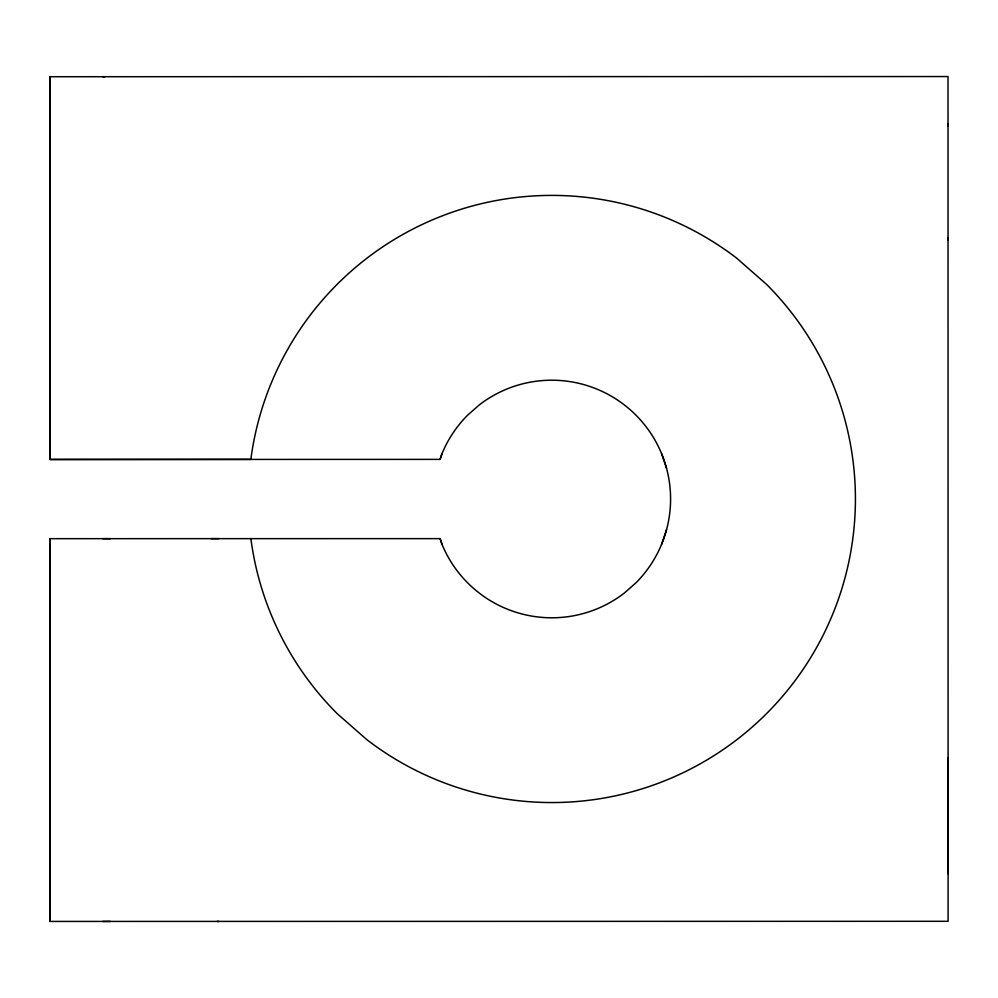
<?xml version="1.0" encoding="UTF-8"?>
<svg xmlns="http://www.w3.org/2000/svg" width="998" height="998" viewBox="0 0 998 998"><rect width="100%" height="100%" fill="white"/><g stroke="black" fill="none" stroke-linecap="round" stroke-linejoin="round"><path stroke-width="1.5" d="M49.912 240.393L49.912 238.41M49.912 126.222L49.912 124.239M50.087 873.924L50.087 830.885M50.075 757.781L50.075 786.811M948.088 871.778L948.088 873.761L948.063 757.607L948.063 759.59M440.068 459.379L442.039 453.554A118.787 118.787 0 0 1 467.788 415.006L479.464 404.764A118.787 118.787 0 0 1 641.103 420.669A118.787 118.787 0 0 1 635.801 582.982L624.112 593.236A118.787 118.787 0 0 1 442.052 544.471L440.068 538.633L50 538.671L50.062 921.428L948.1 921.304L948.013 76.547L49.9 76.721L49.987 459.479L440.056 459.379L442.039 453.554M661.549 544.446L666.539 529.726M49.9 76.721L50 459.467L250.847 459.379A303.579 303.579 0 0 1 736.624 258.12L766.476 284.293A303.579 303.579 0 0 1 780.099 699.124A303.579 303.579 0 0 1 367.064 739.842L337.199 713.657A303.579 303.579 0 0 1 250.86 538.633M102.707 76.721L104.69 76.721M102.806 538.671L110.591 538.671M211.177 538.646L218.961 538.646M102.869 921.453L110.653 921.441M217.053 921.428L219.024 921.428M661.537 453.529L666.539 468.237M440.081 538.633L442.052 544.471M50.012 538.671L50.1 921.441M948.038 238.26L948.025 240.231L948.025 238.26M948.025 124.089L948.025 126.06L948.025 124.089"/></g></svg>
